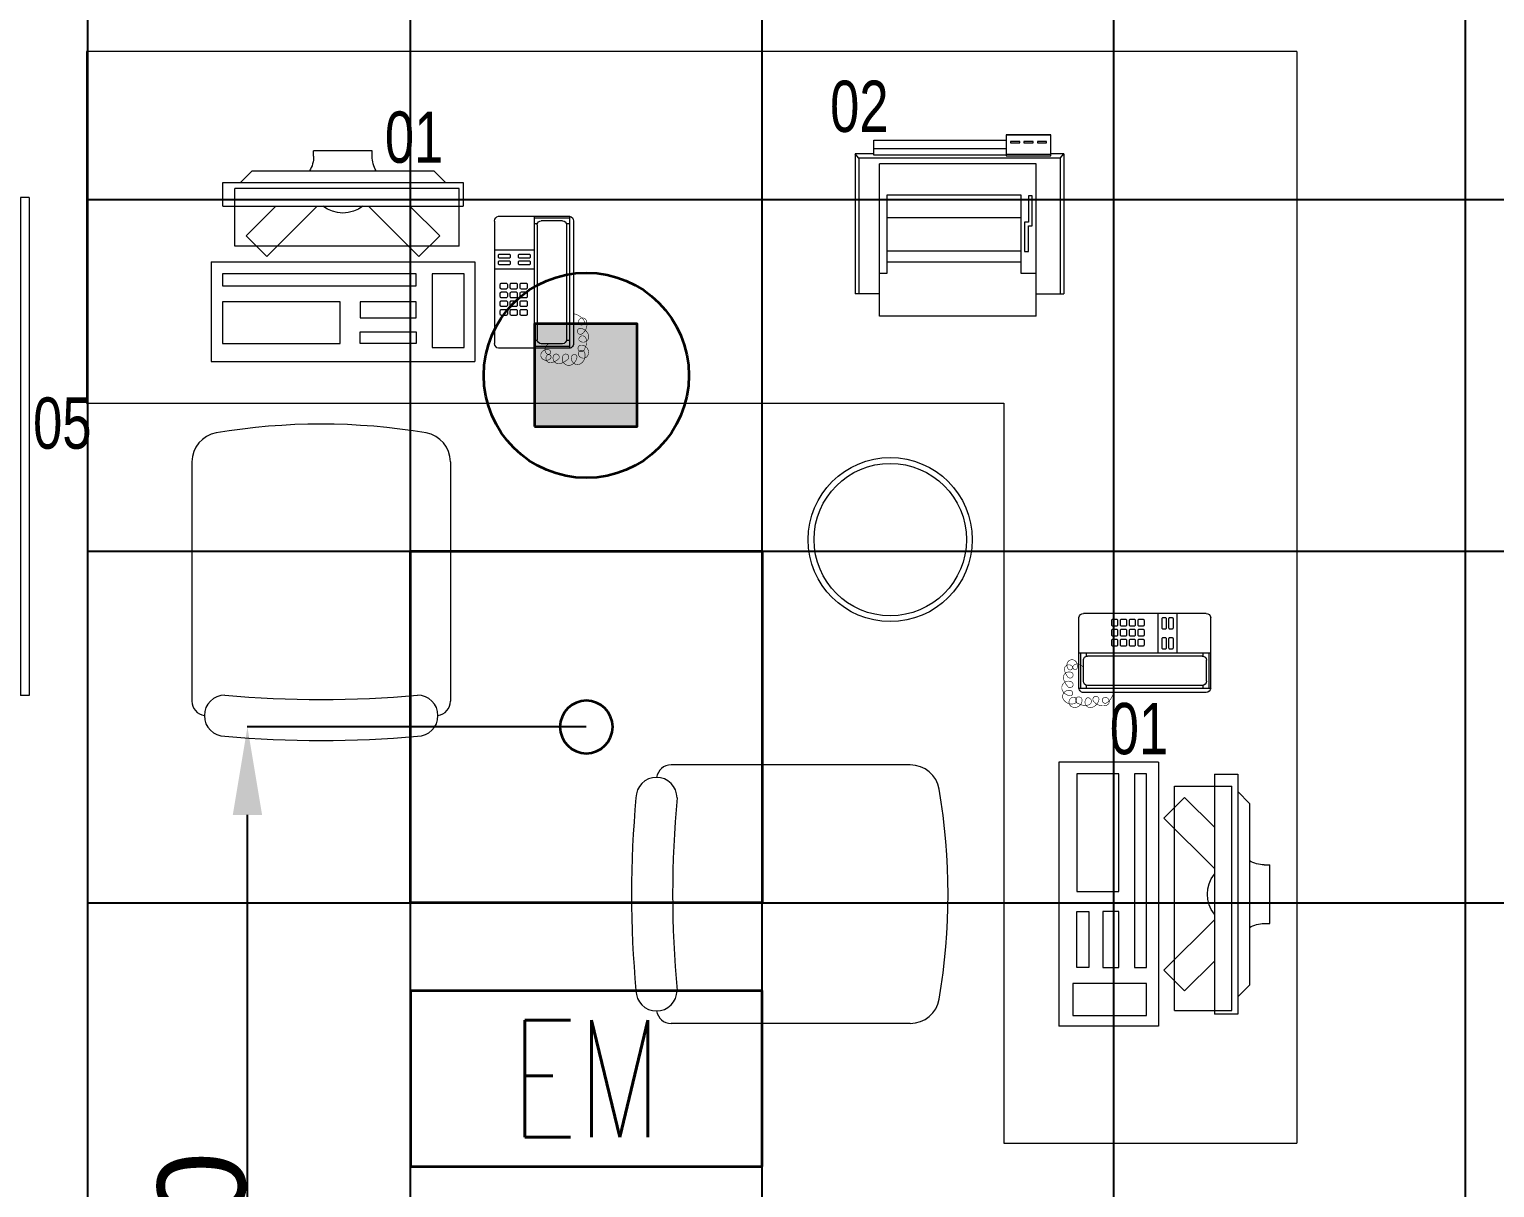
# Model space of a CAD drawing. Header units: inches. Extents: x -12418 to 57169, y -29325 to 19878.
# Drawn here: x 35950 to 38450, y -10686 to -8710 of the extents above; entities that cross this region are included whole.
import ezdxf
from ezdxf.enums import TextEntityAlignment as Align

# ---------------------------------------------------------------- set-up
doc = ezdxf.new("R2010")
doc.units = ezdxf.units.IN
doc.header["$LTSCALE"] = 25
doc.header["$MEASUREMENT"] = 0
doc.header["$PDMODE"] = 3
doc.layers.get('0').update_dxf_attribs({"color": 8})
doc.layers.get('Defpoints').update_dxf_attribs({"color": 8})
for name, color, linetype, lineweight in [('00-Ground Floor$0$72_EGR_EQP_TAG', 142, 'Continuous', 5), ('00-Ground Floor$0$LOADING', 253, 'Continuous', 5), ('00-Ground Floor$0$Walls', 251, 'Continuous', 5), ('E-DIM', 6, 'Continuous', 18), ('E-LITE-CIRC-NUMB', 6, 'Continuous', 25), ('E-LITE-CLNG', 150, 'Continuous', 35), ('E-LITE-CLNG @ 100', 150, 'Continuous', 35), ('E-LITE-CTRL', 6, 'Continuous', 25), ('T-INTC-CLNG @ 100', 33, 'Continuous', 35), ('T-INTC-DEVC-NUMB', 2, 'Continuous', 25)]:
    doc.layers.add(name, color=color, linetype=linetype, lineweight=lineweight)
doc.layers.add('00-Ground Floor$0$False Ceiling', color=251, linetype='Continuous')
doc.styles.add('00-Ground Floor$0$X3G_ENTITY_257CFD', font='swisscl.ttf', dxfattribs={"height": 200})
doc.styles.add('DC_Simplex', font='SIMPLEX.shx', dxfattribs={"width": 0.7})
doc.styles.get("Standard").update_dxf_attribs({"font": 'arial.ttf'})
doc.dimstyles.get("Standard").update_dxf_attribs({"dimtxt": 150, "dimasz": 150, "dimexe": 0.18, "dimexo": 0.0625, "dimgap": 1, "dimtad": 1, "dimdec": 0, "dimlfac": 0.1, "dimzin": 0, "dimdsep": 46, "dimtxsty": 'Standard', "dimcen": 0.09, "dimclrd": 256, "dimclrt": 7, "dimadec": 0, "dimazin": 0, "dimtfac": 1, "dimtdec": 0, "dimtofl": 0, "dimtmove": 0, "dimatfit": 3, "dimfxl": 1, "dimtolj": 1, "dimtzin": 0, "dimarcsym": 0})

# ---------------------------------------------------------------- blocks, each defined once
blk = doc.blocks.new('00-Ground Floor$0$GF21021-P')
for p, q in [((-0.2207, 0.4756), (-0.2207, 0.0675)), ((0.2205, 0.4756), (0.2205, 0.0675))]:
    blk.add_line(p, q)
for centre, radius, start, end in [((-0.0001, -0.5295), 1.0695, 80.3671, 99.6329), ((-0.1707, 0.4756), 0.05, 99.6329, 180), ((0.1705, 0.4756), 0.05, 0, 80.3671), ((-0.1643, 0.0425), 0.0351, 90, 270), ((0, 1.8467), 1.7767, 264.6946, 275.3053), ((0.1641, 0.0425), 0.0351, 270, 90), ((-0.1957, 0.0675), 0.025, 180, 261.4721), ((0.1955, 0.0675), 0.025, 278.5279, 0), ((0, 1.8314), 1.8314, 264.8532, 275.147)]:
    blk.add_arc(centre, radius, start, end)
blk = doc.blocks.new('00-Ground Floor$0$DM20079-P')
at = {"color": 0}
for p, q in [((-0.0686, 0.217), (-0.0686, 0.008)), ((-0.0616, 0.225), (0.0594, 0.225)), ((-0.0616, 0.225), (-0.0616, 0)), ((-0.0616, 0.222), (-0.0016, 0.222)), ((-0.0616, 0.212), (-0.0565, 0.212)), ((-0.0566, 0.2105), (-0.0566, 0.0145)), ((-0.0496, 0.2175), (-0.0136, 0.2175)), ((-0.0068, 0.212), (-0.0016, 0.212)), ((-0.0066, 0.2105), (-0.0066, 0.0145)), ((-0.0016, 0.225), (-0.0016, 0)), ((0.0664, 0.217), (0.0664, 0.008)), ((-0.0016, 0.1675), (0.0664, 0.1675)), ((-0.0016, 0.135), (0.0664, 0.135)), ((-0.0616, 0.013), (-0.0565, 0.013)), ((-0.0616, 0.003), (-0.0016, 0.003)), ((-0.0594, 0), (0.0594, 0)), ((-0.0496, 0.0075), (-0.0136, 0.0075)), ((-0.0068, 0.013), (-0.0016, 0.013))]:
    blk.add_line(p, q, dxfattribs=at)
for points in [[(0.0074, 0.1605, 0.414214), (0.0054, 0.1585), (0.0054, 0.1555, 0.414214), (0.0074, 0.1535), (0.0234, 0.1535, 0.414214), (0.0254, 0.1555), (0.0254, 0.1585, 0.414214), (0.0234, 0.1605)], [(0.0574, 0.1535, 0.414214), (0.0594, 0.1555), (0.0594, 0.1585, 0.414214), (0.0574, 0.1605), (0.0414, 0.1605, 0.414214), (0.0394, 0.1585), (0.0394, 0.1555, 0.414214), (0.0414, 0.1535)], [(0.0234, 0.142, 0.414214), (0.0254, 0.144), (0.0254, 0.147, 0.414214), (0.0234, 0.149), (0.0074, 0.149, 0.414214), (0.0054, 0.147), (0.0054, 0.144, 0.414214), (0.0074, 0.142)], [(0.0574, 0.142, 0.414214), (0.0594, 0.144), (0.0594, 0.147, 0.414214), (0.0574, 0.149), (0.0414, 0.149, 0.414214), (0.0394, 0.147), (0.0394, 0.144, 0.414214), (0.0414, 0.142)], [(0.0104, 0.103, 0.414214), (0.0124, 0.101), (0.0204, 0.101, 0.414214), (0.0224, 0.103), (0.0224, 0.109, 0.414214), (0.0204, 0.111), (0.0124, 0.111, 0.414214), (0.0104, 0.109)], [(0.0274, 0.103, 0.414214), (0.0294, 0.101), (0.0374, 0.101, 0.414214), (0.0394, 0.103), (0.0394, 0.109, 0.414214), (0.0374, 0.111), (0.0294, 0.111, 0.414214), (0.0274, 0.109)], [(0.0444, 0.103, 0.414214), (0.0464, 0.101), (0.0544, 0.101, 0.414214), (0.0564, 0.103), (0.0564, 0.109, 0.414214), (0.0544, 0.111), (0.0464, 0.111, 0.414214), (0.0444, 0.109)], [(0.0104, 0.088, 0.414214), (0.0124, 0.086), (0.0204, 0.086, 0.414214), (0.0224, 0.088), (0.0224, 0.094, 0.414214), (0.0204, 0.096), (0.0124, 0.096, 0.414214), (0.0104, 0.094)], [(0.0104, 0.073, 0.414214), (0.0124, 0.071), (0.0204, 0.071, 0.414214), (0.0224, 0.073), (0.0224, 0.079, 0.414214), (0.0204, 0.081), (0.0124, 0.081, 0.414214), (0.0104, 0.079)], [(0.0274, 0.088, 0.414214), (0.0294, 0.086), (0.0374, 0.086, 0.414214), (0.0394, 0.088), (0.0394, 0.094, 0.414214), (0.0374, 0.096), (0.0294, 0.096, 0.414214), (0.0274, 0.094)], [(0.0274, 0.073, 0.414214), (0.0294, 0.071), (0.0374, 0.071, 0.414214), (0.0394, 0.073), (0.0394, 0.079, 0.414214), (0.0374, 0.081), (0.0294, 0.081, 0.414214), (0.0274, 0.079)], [(0.0444, 0.088, 0.414214), (0.0464, 0.086), (0.0544, 0.086, 0.414214), (0.0564, 0.088), (0.0564, 0.094, 0.414214), (0.0544, 0.096), (0.0464, 0.096, 0.414214), (0.0444, 0.094)], [(0.0444, 0.073, 0.414214), (0.0464, 0.071), (0.0544, 0.071, 0.414214), (0.0564, 0.073), (0.0564, 0.079, 0.414214), (0.0544, 0.081), (0.0464, 0.081, 0.414214), (0.0444, 0.079)], [(0.0104, 0.058, 0.414214), (0.0124, 0.056), (0.0204, 0.056, 0.414214), (0.0224, 0.058), (0.0224, 0.064, 0.414214), (0.0204, 0.066), (0.0124, 0.066, 0.414214), (0.0104, 0.064)], [(0.0274, 0.058, 0.414214), (0.0294, 0.056), (0.0374, 0.056, 0.414214), (0.0394, 0.058), (0.0394, 0.064, 0.414214), (0.0374, 0.066), (0.0294, 0.066, 0.414214), (0.0274, 0.064)], [(0.0444, 0.058, 0.414214), (0.0464, 0.056), (0.0544, 0.056, 0.414214), (0.0564, 0.058), (0.0564, 0.064, 0.414214), (0.0544, 0.066), (0.0464, 0.066, 0.414214), (0.0444, 0.064)]]:
    blk.add_lwpolyline(points, format="xyb", close=True, dxfattribs=at)
at = {"color": 0, "const_width": 0.001}
blk.add_lwpolyline([(-0.0686, 0.059, 0.184574), (-0.0861, 0.0478, 1.44364), (-0.0769, 0.0452, 0.837915), (-0.0907, 0.0465, 0.30536), (-0.0835, 0.0248, 1.584726), (-0.0815, 0.034, 0.253153), (-0.094, 0.0228, 0.874198), (-0.0776, 0.0142, 0.915253), (-0.0897, 0.0168, 0.223821), (-0.0874, -0.0011, 1.703343), (-0.0796, 0.005, 0.588962), (-0.0934, -0.0114, 0.717795), (-0.0769, -0.0108, 0.983104), (-0.0875, -0.0075, 0.326362), (-0.0815, -0.0259, 0.758716), (-0.0657, -0.0134, 0.906186), (-0.0743, -0.016, 0.189488), (-0.067, -0.0272, 0.7948), (-0.0506, -0.0127, 1.223996), (-0.0585, -0.0193, 0.072149), (-0.0473, -0.0259, 0.645886), (-0.0341, -0.0134, 1.366917), (-0.042, -0.0193, 0.078415), (-0.0315, -0.0246, 0.723006), (-0.0229, -0.0127, 1.105484), (-0.0289, -0.018, 0.327892), (-0.017, -0.0193, 0.446638), (-0.0144, -0.0068, 0.327263), (-0.0269, -0.0029, 1.240441), (-0.0229, -0.0094, 0.611307), (-0.0278, 0.0075)], format="xyb", dxfattribs=at)
at = {"color": 0}
for centre, radius, start, end in [((-0.0605, 0.217), 0.00813, 97.9633, 179.6649), ((-0.0496, 0.2105), 0.007, 90, 180), ((-0.0136, 0.2105), 0.007, 0, 90), ((0.0582, 0.217), 0.00813, 0.3351, 82.0367), ((-0.0605, 0.008), 0.00813, 180.3351, 277.9633), ((-0.0496, 0.0145), 0.007, 180, 270), ((-0.0136, 0.0145), 0.007, 270, 0), ((0.0582, 0.008), 0.00813, 277.9633, 359.6649)]:
    blk.add_arc(centre, radius, start, end, dxfattribs=at)
blk = doc.blocks.new('00-Ground Floor$0$ITCWLS1-P')
at = {"layer": '00-Ground Floor$0$LOADING'}
for p, q in [((-0.2651, 0.43, 0), (-0.3051, 0.43, 0)), ((-0.3051, 0.43, 0), (-0.3051, 0.02, 0)), ((-0.2651, 0.43, 0), (-0.2651, 0.02, 0)), ((-0.17, 0.45), (-0.17, 0)), ((-0.17, 0.45), (0, 0.45)), ((-0.1496, 0.4305), (-0.1291, 0.4305)), ((-0.1291, 0.4305), (-0.1291, 0.4089)), ((0, 0.45), (0, 0)), ((-0.197, 0.4094), (-0.295, 0.4094)), ((-0.295, 0.0264), (-0.295, 0.4094)), ((-0.197, 0.0264), (-0.197, 0.4094)), ((-0.3251, 0.38, 0), (-0.3051, 0.4, 0)), ((-0.3251, 0.38, 0), (-0.3251, 0.07, 0)), ((-0.3503, 0.275), (-0.3596, 0.275)), ((-0.3596, 0.175), (-0.3596, 0.275)), ((-0.3503, 0.175), (-0.3596, 0.175)), ((-0.3251, 0.07, 0), (-0.3051, 0.05, 0)), ((-0.197, 0.0264), (-0.295, 0.0264)), ((-0.3051, 0.02, 0), (-0.2651, 0.02, 0)), ((-0.17, 0), (0, 0))]:
    blk.add_line(p, q, dxfattribs=at)
at = {"layer": '00-Ground Floor$0$LOADING', "extrusion": (2.48281e-10, 3.18408e-10, -1)}
for p, q in [((-0.2651, 0.3395), (-0.2144, 0.3902)), ((-0.1791, 0.3548), (-0.2144, 0.3902)), ((-0.2651, 0.2688), (-0.1791, 0.3548))]:
    blk.add_line(p, q, dxfattribs=at)
at = {"layer": '00-Ground Floor$0$LOADING', "extrusion": (2.48281e-10, -3.18408e-10, -1)}
for p, q in [((-0.2651, 0.1812), (-0.1791, 0.0952)), ((-0.2651, 0.1105), (-0.2144, 0.0598)), ((-0.1791, 0.0952), (-0.2144, 0.0598))]:
    blk.add_line(p, q, dxfattribs=at)
at = {"layer": '00-Ground Floor$0$LOADING'}
for points in [[(-0.1291, 0.4089), (-0.1291, 0.1), (-0.1496, 0.1), (-0.1496, 0.4305)], [(-0.1496, 0.1), (-0.1496, 0.1), (-0.1496, 0.1), (-0.1496, 0.1), (-0.1496, 0.1), (-0.1496, 0.1), (-0.1496, 0.1), (-0.1496, 0.1), (-0.1496, 0.1)], [(-0.1496, 0.1), (-0.1496, 0.1), (-0.1496, 0.1), (-0.1496, 0.1), (-0.1496, 0.1), (-0.1496, 0.1), (-0.1496, 0.1), (-0.1496, 0.1), (-0.1496, 0.1), (-0.1496, 0.1), (-0.1496, 0.1), (-0.1496, 0.1), (-0.1496, 0.1), (-0.1496, 0.1), (-0.1496, 0.1), (-0.1496, 0.1), (-0.1496, 0.1), (-0.1496, 0.1)], [(-0.1496, 0.1), (-0.1496, 0.1), (-0.1496, 0.1), (-0.1496, 0.1), (-0.1496, 0.1), (-0.1496, 0.1), (-0.1496, 0.1), (-0.1496, 0.1), (-0.1496, 0.1), (-0.1496, 0.1)], [(-0.1496, 0.1), (-0.1496, 0.1), (-0.1496, 0.1), (-0.1496, 0.1), (-0.1496, 0.1), (-0.1496, 0.1), (-0.1496, 0.1)], [(-0.1496, 0.1), (-0.1496, 0.1), (-0.1496, 0.1), (-0.1496, 0.1), (-0.1496, 0.1), (-0.1496, 0.1), (-0.1496, 0.1), (-0.1496, 0.1), (-0.1496, 0.1), (-0.1496, 0.1)], [(-0.1496, 0.1), (-0.1496, 0.1), (-0.1496, 0.1), (-0.1496, 0.1), (-0.1496, 0.1), (-0.1496, 0.1), (-0.1496, 0.1), (-0.1496, 0.1), (-0.1496, 0.1), (-0.1496, 0.1), (-0.1496, 0.1), (-0.1496, 0.1), (-0.1496, 0.1), (-0.1496, 0.1), (-0.1496, 0.1)], [(-0.1496, 0.1), (-0.1496, 0.1), (-0.1496, 0.1), (-0.1496, 0.1), (-0.1496, 0.1), (-0.1496, 0.1), (-0.1496, 0.1), (-0.1496, 0.1), (-0.1496, 0.1), (-0.1496, 0.1)], [(-0.1496, 0.1), (-0.1496, 0.1), (-0.1496, 0.1), (-0.1496, 0.1), (-0.1496, 0.1), (-0.1496, 0.1), (-0.1496, 0.1), (-0.1496, 0.1), (-0.1496, 0.1), (-0.1496, 0.1)], [(-0.1496, 0.1), (-0.1496, 0.1), (-0.1496, 0.1), (-0.1496, 0.1), (-0.1496, 0.1), (-0.1496, 0.1), (-0.1496, 0.1), (-0.1496, 0.1), (-0.1496, 0.1), (-0.1496, 0.1), (-0.1496, 0.1), (-0.1496, 0.1), (-0.1496, 0.1), (-0.1496, 0.1), (-0.1496, 0.1), (-0.1496, 0.1), (-0.1496, 0.1), (-0.1496, 0.1), (-0.1496, 0.1), (-0.1496, 0.1), (-0.1496, 0.1), (-0.1496, 0.1), (-0.1496, 0.1), (-0.1496, 0.1), (-0.1496, 0.1), (-0.1496, 0.1), (-0.1496, 0.1), (-0.1496, 0.1), (-0.1496, 0.1), (-0.1496, 0.1), (-0.1496, 0.1), (-0.1496, 0.1), (-0.1496, 0.1), (-0.1496, 0.1), (-0.1496, 0.1), (-0.1496, 0.1), (-0.1496, 0.1), (-0.1496, 0.1), (-0.1496, 0.1), (-0.1496, 0.1), (-0.1496, 0.1), (-0.1496, 0.1), (-0.1496, 0.1), (-0.1496, 0.1), (-0.1496, 0.1), (-0.1496, 0.1), (-0.1496, 0.1), (-0.1496, 0.1), (-0.1496, 0.1), (-0.1496, 0.1), (-0.1496, 0.1), (-0.1496, 0.1), (-0.1496, 0.1), (-0.1496, 0.1)], [(-0.1496, 0.1), (-0.1496, 0.1), (-0.1496, 0.1), (-0.1496, 0.1), (-0.1496, 0.1), (-0.1496, 0.1), (-0.1496, 0.1), (-0.1496, 0.1), (-0.1496, 0.1), (-0.1496, 0.1), (-0.1496, 0.1), (-0.1496, 0.1), (-0.1496, 0.1), (-0.1496, 0.1), (-0.1496, 0.1), (-0.1496, 0.1), (-0.1496, 0.1), (-0.1496, 0.1), (-0.1496, 0.1), (-0.1496, 0.1), (-0.1496, 0.1), (-0.1496, 0.1), (-0.1496, 0.1), (-0.1496, 0.1), (-0.1496, 0.1), (-0.1496, 0.1), (-0.1496, 0.1), (-0.1496, 0.1), (-0.1496, 0.1), (-0.1496, 0.1), (-0.1496, 0.1), (-0.1496, 0.1), (-0.1496, 0.1), (-0.1496, 0.1), (-0.1496, 0.1), (-0.1496, 0.1), (-0.1496, 0.1), (-0.1496, 0.1), (-0.1496, 0.1), (-0.1496, 0.1), (-0.1496, 0.1), (-0.1496, 0.1), (-0.1496, 0.1), (-0.1496, 0.1), (-0.1496, 0.1), (-0.1496, 0.1), (-0.1496, 0.1), (-0.1496, 0.1), (-0.1496, 0.1), (-0.1496, 0.1), (-0.1496, 0.1), (-0.1496, 0.1), (-0.1496, 0.1), (-0.1496, 0.1), (-0.1496, 0.1), (-0.1496, 0.1), (-0.1496, 0.1), (-0.1496, 0.1), (-0.1496, 0.1), (-0.1496, 0.1), (-0.1496, 0.1), (-0.1496, 0.1), (-0.1496, 0.1), (-0.1496, 0.1), (-0.1496, 0.1), (-0.1496, 0.1), (-0.1496, 0.1), (-0.1496, 0.1), (-0.1496, 0.1), (-0.1496, 0.1), (-0.1496, 0.1), (-0.1496, 0.1), (-0.1496, 0.1), (-0.1496, 0.1), (-0.1496, 0.1), (-0.1496, 0.1), (-0.1496, 0.1), (-0.1496, 0.1), (-0.1496, 0.1), (-0.1496, 0.1), (-0.1496, 0.1), (-0.1496, 0.1), (-0.1496, 0.1), (-0.1496, 0.1), (-0.1496, 0.1), (-0.1496, 0.1), (-0.1496, 0.1), (-0.1496, 0.1), (-0.1496, 0.1)], [(-0.1496, 0.1), (-0.1496, 0.1), (-0.1496, 0.1), (-0.1496, 0.1), (-0.1496, 0.1), (-0.1496, 0.1), (-0.1496, 0.1), (-0.1496, 0.1), (-0.1496, 0.1), (-0.1496, 0.1), (-0.1496, 0.1), (-0.1496, 0.1)], [(-0.1496, 0.1), (-0.1496, 0.1), (-0.1496, 0.1), (-0.1496, 0.1), (-0.1496, 0.1), (-0.1496, 0.1), (-0.1496, 0.1)], [(-0.1496, 0.1), (-0.1496, 0.1), (-0.1496, 0.1), (-0.1496, 0.1), (-0.1496, 0.1), (-0.1496, 0.1), (-0.1496, 0.1), (-0.1496, 0.1), (-0.1496, 0.1), (-0.1496, 0.1), (-0.1496, 0.1), (-0.1496, 0.1), (-0.1496, 0.1), (-0.1496, 0.1), (-0.1496, 0.1), (-0.1496, 0.1), (-0.1496, 0.1)], [(-0.1496, 0.1), (-0.1496, 0.1), (-0.1496, 0.1), (-0.1496, 0.1), (-0.1496, 0.1), (-0.1496, 0.1), (-0.1496, 0.1), (-0.1496, 0.1), (-0.1496, 0.1), (-0.1496, 0.1), (-0.1496, 0.1), (-0.1496, 0.1), (-0.1496, 0.1), (-0.1496, 0.1), (-0.1496, 0.1), (-0.1496, 0.1), (-0.1496, 0.1), (-0.1496, 0.1), (-0.1496, 0.1), (-0.1496, 0.1), (-0.1496, 0.1), (-0.1496, 0.1), (-0.1496, 0.1), (-0.1496, 0.1), (-0.1496, 0.1), (-0.1496, 0.1), (-0.1496, 0.1), (-0.1496, 0.1), (-0.1496, 0.1), (-0.1496, 0.1), (-0.1496, 0.1), (-0.1496, 0.1), (-0.1496, 0.1), (-0.1496, 0.1), (-0.1496, 0.1), (-0.1496, 0.1), (-0.1496, 0.1), (-0.1496, 0.1), (-0.1496, 0.1), (-0.1496, 0.1), (-0.1496, 0.1), (-0.1496, 0.1), (-0.1496, 0.1), (-0.1496, 0.1), (-0.1496, 0.1), (-0.1496, 0.1), (-0.1496, 0.1), (-0.1496, 0.1), (-0.1496, 0.1), (-0.1496, 0.1), (-0.1496, 0.1), (-0.1496, 0.1), (-0.1496, 0.1), (-0.1496, 0.1), (-0.1496, 0.1), (-0.1496, 0.1), (-0.1496, 0.1), (-0.1496, 0.1), (-0.1496, 0.1), (-0.1496, 0.1), (-0.1496, 0.1), (-0.1496, 0.1), (-0.1496, 0.1), (-0.1496, 0.1), (-0.1496, 0.1), (-0.1496, 0.1), (-0.1496, 0.1), (-0.1496, 0.1), (-0.1496, 0.1), (-0.1496, 0.1), (-0.1496, 0.1), (-0.1496, 0.1), (-0.1496, 0.1), (-0.1496, 0.1), (-0.1496, 0.1), (-0.1496, 0.1), (-0.1496, 0.1), (-0.1496, 0.1), (-0.1496, 0.1), (-0.1496, 0.1), (-0.1496, 0.1), (-0.1496, 0.1), (-0.1496, 0.1), (-0.1496, 0.1), (-0.1496, 0.1), (-0.1496, 0.1), (-0.1496, 0.1), (-0.1496, 0.1), (-0.1496, 0.1), (-0.1496, 0.1), (-0.1496, 0.1), (-0.1496, 0.1), (-0.1496, 0.1), (-0.1496, 0.1), (-0.1496, 0.1), (-0.1496, 0.1), (-0.1496, 0.1), (-0.1496, 0.1), (-0.1496, 0.1), (-0.1496, 0.1), (-0.1496, 0.1), (-0.1496, 0.1), (-0.1496, 0.1), (-0.1496, 0.1), (-0.1496, 0.1), (-0.1496, 0.1), (-0.1496, 0.1), (-0.1496, 0.1), (-0.1496, 0.1), (-0.1496, 0.1), (-0.1496, 0.1)], [(-0.1496, 0.1), (-0.1496, 0.1), (-0.1496, 0.1), (-0.1496, 0.1), (-0.1496, 0.1), (-0.1496, 0.1), (-0.1496, 0.1), (-0.1496, 0.1)]]:
    blk.add_lwpolyline(points, dxfattribs=at)
for points in [[(-0.1019, 0.4305), (-0.0304, 0.4305), (-0.0304, 0.2294), (-0.1019, 0.2294)], [(-0.1019, 0.1954), (-0.0747, 0.1954), (-0.0747, 0.1), (-0.1019, 0.1)], [(-0.0304, 0.1954), (-0.0508, 0.1954), (-0.0508, 0.1), (-0.0304, 0.1)], [(-0.1496, 0.1), (-0.1496, 0.1), (-0.1496, 0.1), (-0.1496, 0.1), (-0.1496, 0.1), (-0.1496, 0.1), (-0.1496, 0.1), (-0.1496, 0.1), (-0.1496, 0.1), (-0.1496, 0.1), (-0.1496, 0.1), (-0.1496, 0.1), (-0.1496, 0.1), (-0.1496, 0.1), (-0.1496, 0.1), (-0.1496, 0.1), (-0.1496, 0.1), (-0.1496, 0.1), (-0.1496, 0.1), (-0.1496, 0.1), (-0.1496, 0.1), (-0.1496, 0.1), (-0.1496, 0.1), (-0.1496, 0.1), (-0.1496, 0.1), (-0.1496, 0.1), (-0.1496, 0.1), (-0.1496, 0.1), (-0.1496, 0.1), (-0.1496, 0.1), (-0.1496, 0.1), (-0.1496, 0.1), (-0.1496, 0.1), (-0.1496, 0.1), (-0.1496, 0.1), (-0.1496, 0.1), (-0.1496, 0.1), (-0.1496, 0.1), (-0.1496, 0.1), (-0.1496, 0.1), (-0.1496, 0.1), (-0.1496, 0.1), (-0.1496, 0.1), (-0.1496, 0.1), (-0.1496, 0.1), (-0.1496, 0.1), (-0.1496, 0.1), (-0.1496, 0.1), (-0.1496, 0.1), (-0.1496, 0.1), (-0.1496, 0.1), (-0.1496, 0.1), (-0.1496, 0.1), (-0.1496, 0.1), (-0.1496, 0.1), (-0.1496, 0.1), (-0.1496, 0.1), (-0.1496, 0.1), (-0.1496, 0.1), (-0.1496, 0.1), (-0.1496, 0.1), (-0.1496, 0.1), (-0.1496, 0.1), (-0.1496, 0.1), (-0.1496, 0.1), (-0.1496, 0.1), (-0.1496, 0.1), (-0.1496, 0.1), (-0.1496, 0.1), (-0.1496, 0.1), (-0.1496, 0.1), (-0.1496, 0.1), (-0.1496, 0.1), (-0.1496, 0.1), (-0.1496, 0.1), (-0.1496, 0.1), (-0.1496, 0.1), (-0.1496, 0.1), (-0.1496, 0.1), (-0.1496, 0.1), (-0.1496, 0.1), (-0.1496, 0.1), (-0.1496, 0.1), (-0.1496, 0.1), (-0.1496, 0.1), (-0.1496, 0.1), (-0.1496, 0.1), (-0.1496, 0.1), (-0.1496, 0.1), (-0.1496, 0.1), (-0.1496, 0.1), (-0.1496, 0.1), (-0.1496, 0.1), (-0.1496, 0.1), (-0.1496, 0.1), (-0.1496, 0.1), (-0.1496, 0.1), (-0.1496, 0.1), (-0.1496, 0.1), (-0.1496, 0.1), (-0.1496, 0.1), (-0.1496, 0.1), (-0.1496, 0.1), (-0.1496, 0.1), (-0.1496, 0.1), (-0.1496, 0.1), (-0.1496, 0.1), (-0.1496, 0.1), (-0.1496, 0.1), (-0.1496, 0.1), (-0.1496, 0.1), (-0.1496, 0.1), (-0.1496, 0.1), (-0.1496, 0.1), (-0.1496, 0.1), (-0.1496, 0.1), (-0.1496, 0.1), (-0.1496, 0.1), (-0.1496, 0.1), (-0.1496, 0.1), (-0.1496, 0.1), (-0.1496, 0.1), (-0.1496, 0.1), (-0.1496, 0.1), (-0.1496, 0.1), (-0.1496, 0.1), (-0.1496, 0.1), (-0.1496, 0.1), (-0.1496, 0.1), (-0.1496, 0.1), (-0.1496, 0.1), (-0.1496, 0.1), (-0.1496, 0.1), (-0.1496, 0.1), (-0.1496, 0.1), (-0.1496, 0.1), (-0.1496, 0.1), (-0.1496, 0.1), (-0.1496, 0.1), (-0.1496, 0.1), (-0.1496, 0.1), (-0.1496, 0.1), (-0.1496, 0.1), (-0.1496, 0.1), (-0.1496, 0.1), (-0.1496, 0.1), (-0.1496, 0.1), (-0.1496, 0.1), (-0.1496, 0.1), (-0.1496, 0.1), (-0.1496, 0.1), (-0.1496, 0.1), (-0.1496, 0.1), (-0.1496, 0.1), (-0.1496, 0.1), (-0.1496, 0.1), (-0.1496, 0.1), (-0.1496, 0.1), (-0.1496, 0.1), (-0.1496, 0.1), (-0.1496, 0.1), (-0.1496, 0.1), (-0.1496, 0.1), (-0.1496, 0.1), (-0.1496, 0.1), (-0.1496, 0.1), (-0.1496, 0.1), (-0.1496, 0.1), (-0.1496, 0.1), (-0.1496, 0.1), (-0.1496, 0.1), (-0.1496, 0.1), (-0.1496, 0.1), (-0.1496, 0.1), (-0.1496, 0.1), (-0.1496, 0.1), (-0.1496, 0.1), (-0.1496, 0.1), (-0.1496, 0.1), (-0.1496, 0.1), (-0.1496, 0.1), (-0.1496, 0.1), (-0.1496, 0.1), (-0.1496, 0.1), (-0.1496, 0.1), (-0.1496, 0.1), (-0.1496, 0.1), (-0.1496, 0.1), (-0.1496, 0.1), (-0.1496, 0.1), (-0.1496, 0.1), (-0.1496, 0.1), (-0.1496, 0.1), (-0.1496, 0.1), (-0.1496, 0.1), (-0.1496, 0.1), (-0.1496, 0.1), (-0.1496, 0.1), (-0.1496, 0.1), (-0.1496, 0.1), (-0.1496, 0.1), (-0.1496, 0.1), (-0.1496, 0.1), (-0.1496, 0.1), (-0.1496, 0.1), (-0.1496, 0.1), (-0.1496, 0.1), (-0.1496, 0.1), (-0.1496, 0.1), (-0.1496, 0.1), (-0.1496, 0.1), (-0.1496, 0.1), (-0.1496, 0.1), (-0.1496, 0.1), (-0.1496, 0.1), (-0.1496, 0.1), (-0.1496, 0.1), (-0.1496, 0.1), (-0.1496, 0.1), (-0.1496, 0.1), (-0.1496, 0.1), (-0.1496, 0.1), (-0.1496, 0.1), (-0.1496, 0.1), (-0.1496, 0.1), (-0.1496, 0.1), (-0.1496, 0.1), (-0.1496, 0.1), (-0.1496, 0.1), (-0.1496, 0.1), (-0.1496, 0.1), (-0.1496, 0.1), (-0.1496, 0.1), (-0.1496, 0.1), (-0.1496, 0.1), (-0.1496, 0.1), (-0.1496, 0.1), (-0.1496, 0.1), (-0.1496, 0.1), (-0.1496, 0.1), (-0.1496, 0.1), (-0.1496, 0.1), (-0.1496, 0.1), (-0.1496, 0.1), (-0.1496, 0.1), (-0.1496, 0.1), (-0.1496, 0.1), (-0.1496, 0.1), (-0.1496, 0.1), (-0.1496, 0.1), (-0.1496, 0.1), (-0.1496, 0.1), (-0.1496, 0.1), (-0.1496, 0.1), (-0.1496, 0.1), (-0.1496, 0.1), (-0.1496, 0.1), (-0.1496, 0.1), (-0.1496, 0.1), (-0.1496, 0.1), (-0.1496, 0.1), (-0.1496, 0.1), (-0.1496, 0.1), (-0.1496, 0.1), (-0.1496, 0.1), (-0.1496, 0.1), (-0.1496, 0.1), (-0.1496, 0.1), (-0.1496, 0.1), (-0.1496, 0.1), (-0.1496, 0.1), (-0.1496, 0.1), (-0.1496, 0.1), (-0.1496, 0.1), (-0.1496, 0.1), (-0.1496, 0.1), (-0.1496, 0.1)], [(-0.1496, 0.1), (-0.1496, 0.1), (-0.1496, 0.1), (-0.1496, 0.1), (-0.1496, 0.1), (-0.1496, 0.1), (-0.1496, 0.1), (-0.1496, 0.1), (-0.1496, 0.1), (-0.1496, 0.1), (-0.1496, 0.1), (-0.1496, 0.1), (-0.1496, 0.1), (-0.1496, 0.1), (-0.1496, 0.1), (-0.1496, 0.1), (-0.1496, 0.1), (-0.1496, 0.1), (-0.1496, 0.1), (-0.1496, 0.1), (-0.1496, 0.1), (-0.1496, 0.1), (-0.1496, 0.1), (-0.1496, 0.1), (-0.1496, 0.1), (-0.1496, 0.1), (-0.1496, 0.1), (-0.1496, 0.1), (-0.1496, 0.1), (-0.1496, 0.1), (-0.1496, 0.1), (-0.1496, 0.1), (-0.1496, 0.1), (-0.1496, 0.1), (-0.1496, 0.1), (-0.1496, 0.1), (-0.1496, 0.1), (-0.1496, 0.1), (-0.1496, 0.1), (-0.1496, 0.1), (-0.1496, 0.1), (-0.1496, 0.1), (-0.1496, 0.1), (-0.1496, 0.1), (-0.1496, 0.1), (-0.1496, 0.1), (-0.1496, 0.1), (-0.1496, 0.1), (-0.1496, 0.1), (-0.1496, 0.1), (-0.1496, 0.1), (-0.1496, 0.1), (-0.1496, 0.1), (-0.1496, 0.1), (-0.1496, 0.1), (-0.1496, 0.1), (-0.1496, 0.1), (-0.1496, 0.1), (-0.1496, 0.1), (-0.1496, 0.1), (-0.1496, 0.1), (-0.1496, 0.1), (-0.1496, 0.1), (-0.1496, 0.1), (-0.1496, 0.1), (-0.1496, 0.1), (-0.1496, 0.1), (-0.1496, 0.1), (-0.1496, 0.1), (-0.1496, 0.1), (-0.1496, 0.1), (-0.1496, 0.1), (-0.1496, 0.1), (-0.1496, 0.1), (-0.1496, 0.1), (-0.1496, 0.1), (-0.1496, 0.1), (-0.1496, 0.1), (-0.1496, 0.1), (-0.1496, 0.1), (-0.1496, 0.1), (-0.1496, 0.1), (-0.1496, 0.1), (-0.1496, 0.1), (-0.1496, 0.1), (-0.1496, 0.1), (-0.1496, 0.1), (-0.1496, 0.1), (-0.1496, 0.1), (-0.1496, 0.1), (-0.1496, 0.1), (-0.1496, 0.1), (-0.1496, 0.1), (-0.1496, 0.1), (-0.1496, 0.1), (-0.1496, 0.1), (-0.1496, 0.1), (-0.1496, 0.1), (-0.1496, 0.1), (-0.1496, 0.1), (-0.1496, 0.1), (-0.1496, 0.1), (-0.1496, 0.1), (-0.1496, 0.1), (-0.1496, 0.1), (-0.1496, 0.1), (-0.1496, 0.1), (-0.1496, 0.1), (-0.1496, 0.1), (-0.1496, 0.1), (-0.1496, 0.1), (-0.1496, 0.1), (-0.1496, 0.1), (-0.1496, 0.1), (-0.1496, 0.1), (-0.1496, 0.1), (-0.1496, 0.1), (-0.1496, 0.1), (-0.1496, 0.1), (-0.1496, 0.1), (-0.1496, 0.1), (-0.1496, 0.1), (-0.1496, 0.1), (-0.1496, 0.1), (-0.1496, 0.1), (-0.1496, 0.1), (-0.1496, 0.1), (-0.1496, 0.1), (-0.1496, 0.1), (-0.1496, 0.1), (-0.1496, 0.1), (-0.1496, 0.1), (-0.1496, 0.1), (-0.1496, 0.1), (-0.1496, 0.1), (-0.1496, 0.1), (-0.1496, 0.1), (-0.1496, 0.1), (-0.1496, 0.1), (-0.1496, 0.1), (-0.1496, 0.1), (-0.1496, 0.1), (-0.1496, 0.1), (-0.1496, 0.1), (-0.1496, 0.1), (-0.1496, 0.1), (-0.1496, 0.1), (-0.1496, 0.1), (-0.1496, 0.1), (-0.1496, 0.1), (-0.1496, 0.1), (-0.1496, 0.1), (-0.1496, 0.1), (-0.1496, 0.1), (-0.1496, 0.1), (-0.1496, 0.1), (-0.1496, 0.1), (-0.1496, 0.1), (-0.1496, 0.1), (-0.1496, 0.1), (-0.1496, 0.1), (-0.1496, 0.1), (-0.1496, 0.1), (-0.1496, 0.1), (-0.1496, 0.1), (-0.1496, 0.1), (-0.1496, 0.1), (-0.1496, 0.1), (-0.1496, 0.1), (-0.1496, 0.1), (-0.1496, 0.1), (-0.1496, 0.1), (-0.1496, 0.1), (-0.1496, 0.1), (-0.1496, 0.1), (-0.1496, 0.1), (-0.1496, 0.1), (-0.1496, 0.1), (-0.1496, 0.1), (-0.1496, 0.1), (-0.1496, 0.1), (-0.1496, 0.1), (-0.1496, 0.1), (-0.1496, 0.1), (-0.1496, 0.1), (-0.1496, 0.1), (-0.1496, 0.1), (-0.1496, 0.1), (-0.1496, 0.1), (-0.1496, 0.1), (-0.1496, 0.1), (-0.1496, 0.1), (-0.1496, 0.1), (-0.1496, 0.1), (-0.1496, 0.1), (-0.1496, 0.1), (-0.1496, 0.1), (-0.1496, 0.1), (-0.1496, 0.1), (-0.1496, 0.1), (-0.1496, 0.1), (-0.1496, 0.1), (-0.1496, 0.1), (-0.1496, 0.1), (-0.1496, 0.1), (-0.1496, 0.1), (-0.1496, 0.1), (-0.1496, 0.1), (-0.1496, 0.1), (-0.1496, 0.1), (-0.1496, 0.1), (-0.1496, 0.1), (-0.1496, 0.1), (-0.1496, 0.1)], [(-0.1496, 0.1), (-0.1496, 0.1), (-0.1496, 0.1), (-0.1496, 0.1), (-0.1496, 0.1), (-0.1496, 0.1), (-0.1496, 0.1), (-0.1496, 0.1), (-0.1496, 0.1), (-0.1496, 0.1), (-0.1496, 0.1), (-0.1496, 0.1), (-0.1496, 0.1), (-0.1496, 0.1), (-0.1496, 0.1), (-0.1496, 0.1), (-0.1496, 0.1), (-0.1496, 0.1), (-0.1496, 0.1), (-0.1496, 0.1), (-0.1496, 0.1), (-0.1496, 0.1), (-0.1496, 0.1), (-0.1496, 0.1), (-0.1496, 0.1), (-0.1496, 0.1), (-0.1496, 0.1), (-0.1496, 0.1), (-0.1496, 0.1), (-0.1496, 0.1), (-0.1496, 0.1), (-0.1496, 0.1), (-0.1496, 0.1), (-0.1496, 0.1), (-0.1496, 0.1), (-0.1496, 0.1), (-0.1496, 0.1), (-0.1496, 0.1), (-0.1496, 0.1), (-0.1496, 0.1), (-0.1496, 0.1), (-0.1496, 0.1), (-0.1496, 0.1), (-0.1496, 0.1), (-0.1496, 0.1), (-0.1496, 0.1), (-0.1496, 0.1), (-0.1496, 0.1), (-0.1496, 0.1), (-0.1496, 0.1), (-0.1496, 0.1), (-0.1496, 0.1), (-0.1496, 0.1), (-0.1496, 0.1), (-0.1496, 0.1), (-0.1496, 0.1), (-0.1496, 0.1), (-0.1496, 0.1), (-0.1496, 0.1), (-0.1496, 0.1), (-0.1496, 0.1), (-0.1496, 0.1), (-0.1496, 0.1), (-0.1496, 0.1), (-0.1496, 0.1), (-0.1496, 0.1), (-0.1496, 0.1), (-0.1496, 0.1), (-0.1496, 0.1), (-0.1496, 0.1), (-0.1496, 0.1), (-0.1496, 0.1), (-0.1496, 0.1), (-0.1496, 0.1), (-0.1496, 0.1), (-0.1496, 0.1), (-0.1496, 0.1), (-0.1496, 0.1), (-0.1496, 0.1), (-0.1496, 0.1), (-0.1496, 0.1), (-0.1496, 0.1), (-0.1496, 0.1), (-0.1496, 0.1), (-0.1496, 0.1), (-0.1496, 0.1), (-0.1496, 0.1), (-0.1496, 0.1), (-0.1496, 0.1), (-0.1496, 0.1), (-0.1496, 0.1), (-0.1496, 0.1), (-0.1496, 0.1), (-0.1496, 0.1), (-0.1496, 0.1), (-0.1496, 0.1), (-0.1496, 0.1), (-0.1496, 0.1), (-0.1496, 0.1), (-0.1496, 0.1), (-0.1496, 0.1), (-0.1496, 0.1), (-0.1496, 0.1), (-0.1496, 0.1), (-0.1496, 0.1), (-0.1496, 0.1), (-0.1496, 0.1), (-0.1496, 0.1), (-0.1496, 0.1), (-0.1496, 0.1), (-0.1496, 0.1), (-0.1496, 0.1), (-0.1496, 0.1), (-0.1496, 0.1), (-0.1496, 0.1), (-0.1496, 0.1), (-0.1496, 0.1), (-0.1496, 0.1), (-0.1496, 0.1), (-0.1496, 0.1), (-0.1496, 0.1), (-0.1496, 0.1), (-0.1496, 0.1), (-0.1496, 0.1), (-0.1496, 0.1), (-0.1496, 0.1), (-0.1496, 0.1), (-0.1496, 0.1), (-0.1496, 0.1), (-0.1496, 0.1), (-0.1496, 0.1), (-0.1496, 0.1), (-0.1496, 0.1), (-0.1496, 0.1), (-0.1496, 0.1), (-0.1496, 0.1), (-0.1496, 0.1), (-0.1496, 0.1), (-0.1496, 0.1), (-0.1496, 0.1), (-0.1496, 0.1), (-0.1496, 0.1), (-0.1496, 0.1), (-0.1496, 0.1), (-0.1496, 0.1), (-0.1496, 0.1), (-0.1496, 0.1), (-0.1496, 0.1), (-0.1496, 0.1), (-0.1496, 0.1), (-0.1496, 0.1), (-0.1496, 0.1), (-0.1496, 0.1), (-0.1496, 0.1), (-0.1496, 0.1), (-0.1496, 0.1), (-0.1496, 0.1), (-0.1496, 0.1), (-0.1496, 0.1), (-0.1496, 0.1), (-0.1496, 0.1), (-0.1496, 0.1), (-0.1496, 0.1), (-0.1496, 0.1), (-0.1496, 0.1), (-0.1496, 0.1), (-0.1496, 0.1), (-0.1496, 0.1), (-0.1496, 0.1), (-0.1496, 0.1), (-0.1496, 0.1), (-0.1496, 0.1), (-0.1496, 0.1), (-0.1496, 0.1), (-0.1496, 0.1), (-0.1496, 0.1), (-0.1496, 0.1), (-0.1496, 0.1), (-0.1496, 0.1), (-0.1496, 0.1), (-0.1496, 0.1), (-0.1496, 0.1), (-0.1496, 0.1), (-0.1496, 0.1), (-0.1496, 0.1), (-0.1496, 0.1), (-0.1496, 0.1), (-0.1496, 0.1), (-0.1496, 0.1), (-0.1496, 0.1), (-0.1496, 0.1), (-0.1496, 0.1), (-0.1496, 0.1), (-0.1496, 0.1), (-0.1496, 0.1), (-0.1496, 0.1), (-0.1496, 0.1), (-0.1496, 0.1), (-0.1496, 0.1), (-0.1496, 0.1), (-0.1496, 0.1), (-0.1496, 0.1), (-0.1496, 0.1), (-0.1496, 0.1), (-0.1496, 0.1), (-0.1496, 0.1), (-0.1496, 0.1), (-0.1496, 0.1), (-0.1496, 0.1), (-0.1496, 0.1), (-0.1496, 0.1), (-0.1496, 0.1), (-0.1496, 0.1), (-0.1496, 0.1), (-0.1496, 0.1), (-0.1496, 0.1), (-0.1496, 0.1), (-0.1496, 0.1), (-0.1496, 0.1)], [(-0.1496, 0.0727), (-0.0236, 0.0727), (-0.0236, 0.0182), (-0.1496, 0.0182)]]:
    blk.add_lwpolyline(points, close=True, dxfattribs=at)
for centre, radius, start, end in [((-0.3503, 0.325), 0.05, 270, 300.3093), ((-0.3089, 0.225), 0.0556, 321.9431, 38.0569), ((-0.3503, 0.125), 0.05, 59.6907, 90)]:
    blk.add_arc(centre, radius, start, end, dxfattribs=at)
blk = doc.blocks.new('00-Ground Floor$0$ITPPLT2C-P')
at = {"color": 0}
for p, q in [((0.0229, 0.0318), (0.2618, 0.0318)), ((0.0304, 0.0256), (0.0229, 0.0318)), ((0.0229, 0), (0.0229, 0.0318)), ((0.0304, -0.3182), (0.0304, 0.0256)), ((0.0304, 0.0256), (0.2618, 0.0256)), ((0.2618, -0.0096), (0.2618, 0.0318)), ((0, 0), (0, -0.2262)), ((0.0252, 0), (0, 0)), ((0.0139, 0), (0.0139, -0.2262)), ((0.0252, 0), (0.0139, 0)), ((0.0252, -0.2262), (0.0252, 0)), ((0.0401, -0.2769), (0.0401, -0.0096)), ((0.3, -0.0096), (0.0401, -0.0096)), ((0.0939, -0.2515), (0.0939, -0.0222)), ((0.0939, -0.0222), (0.2274, -0.0222)), ((0.1321, -0.2515), (0.1321, -0.0222)), ((0.1894, -0.2515), (0.1894, -0.0222)), ((0.2082, -0.2515), (0.2082, -0.0222)), ((0.2274, -0.0222), (0.2274, -0.0096)), ((0.3, -0.2769), (0.3, -0.0096)), ((-0.0091, -0.2262), (0.0267, -0.2262)), ((-0.0091, -0.3023), (-0.0091, -0.2262)), ((-0.0087, -0.2262), (0.0236, -0.2262)), ((-0.0087, -0.3023), (-0.0087, -0.2262)), ((0, -0.2262), (0.0252, -0.2262)), ((0.0023, -0.2495), (0.0023, -0.2334)), ((0.0023, -0.2334), (0.0045, -0.2334)), ((0.0045, -0.2495), (0.0023, -0.2495)), ((0.0045, -0.2334), (0.0045, -0.2495)), ((0.0139, -0.2262), (0.0252, -0.2262)), ((0.0236, -0.2262), (0.0236, -0.3023)), ((0.0267, -0.2262), (0.0267, -0.3023)), ((0.0023, -0.2721), (0.0023, -0.2562)), ((0.0023, -0.2562), (0.0045, -0.2562)), ((0.0045, -0.2721), (0.0023, -0.2721)), ((0.0045, -0.2562), (0.0045, -0.2721)), ((0.2274, -0.2515), (0.0939, -0.2515)), ((0.0947, -0.2701), (0.0947, -0.2641)), ((0.0947, -0.2641), (0.1395, -0.2641)), ((0.1457, -0.2701), (0.0947, -0.2701)), ((0.1395, -0.2575), (0.19, -0.2575)), ((0.1395, -0.2641), (0.1395, -0.2575)), ((0.19, -0.2641), (0.1457, -0.2641)), ((0.1457, -0.2641), (0.1457, -0.2701)), ((0.19, -0.2575), (0.19, -0.2641)), ((0.2274, -0.2769), (0.2274, -0.2515)), ((0.0023, -0.295), (0.0023, -0.2793)), ((0.0023, -0.2793), (0.0045, -0.2793)), ((0.0045, -0.295), (0.0023, -0.295)), ((0.0045, -0.2793), (0.0045, -0.295)), ((0.3, -0.2769), (0.0401, -0.2769)), ((0.2618, -0.2769), (0.2618, -0.3246)), ((0.0267, -0.3023), (-0.0091, -0.3023)), ((0.0236, -0.3023), (-0.0087, -0.3023)), ((0.0229, -0.3246), (0.0229, -0.3023)), ((0.0304, -0.3182), (0.0229, -0.3246)), ((0.0229, -0.3246), (0.2618, -0.3246)), ((0.0304, -0.3182), (0.2618, -0.3182))]:
    blk.add_line(p, q, dxfattribs=at)
blk = doc.blocks.new('00-Ground Floor$0$WM00001-P')
at = {"layer": '00-Ground Floor$0$LOADING'}
for radius in [0.14, 0.13]:
    blk.add_circle((0, 0), radius, dxfattribs=at)
blk = doc.blocks.new('00-Ground Floor$0$ME19011A-P')
for p, q in [((-0.425, 0), (0.425, 0)), ((-0.425, 0), (-0.425, -0.015)), ((0.425, 0), (0.425, -0.015)), ((-0.425, -0.015), (0.425, -0.015)), ((-0.3675, -0.0198), (-0.2325, -0.0198)), ((-0.3675, -0.0198), (-0.3675, -0.0399)), ((-0.36, -0.015), (-0.36, -0.0198)), ((-0.24, -0.015), (-0.24, -0.0198)), ((-0.2325, -0.0198), (-0.2325, -0.0399)), ((-0.15, -0.015), (-0.15, -0.04)), ((-0.15, -0.025), (0, -0.025)), ((0, -0.015), (0, -0.04)), ((0.1, -0.015), (0.1, -0.045)), ((0.2, -0.045), (0.2, -0.015)), ((0.2818, -0.015), (0.2484, -0.015)), ((0.2484, -0.0243), (0.2484, -0.015)), ((0.2818, -0.0243), (0.2484, -0.0243)), ((0.2818, -0.0243), (0.2818, -0.015)), ((0.3211, -0.015), (0.2877, -0.015)), ((0.2877, -0.015), (0.2877, -0.0531)), ((0.3211, -0.0243), (0.2877, -0.0243)), ((0.3211, -0.0531), (0.3211, -0.015)), ((0.3623, -0.015), (0.3289, -0.015)), ((0.3289, -0.015), (0.3289, -0.0531)), ((0.3623, -0.0243), (0.3289, -0.0243)), ((0.3623, -0.0531), (0.3623, -0.015)), ((0.3682, -0.0243), (0.3682, -0.015)), ((0.3682, -0.015), (0.4016, -0.015)), ((0.3682, -0.0243), (0.4016, -0.0243)), ((0.4016, -0.0243), (0.4016, -0.015)), ((-0.3675, -0.0399), (-0.2325, -0.0399)), ((-0.15, -0.04), (-0.1187, -0.04)), ((-0.0887, -0.04), (-0.0637, -0.04)), ((-0.0606, -0.0371), (-0.0787, -0.0432)), ((-0.0787, -0.0432), (-0.077, -0.0497)), ((-0.0582, -0.046), (-0.077, -0.0497)), ((-0.0402, -0.0312), (-0.0496, -0.0337)), ((-0.047, -0.0434), (-0.0376, -0.0409)), ((-0.0376, -0.0409), (-0.0402, -0.0312)), ((-0.0379, -0.04), (0, -0.04)), ((0.1, -0.035), (0.2, -0.035)), ((0.1, -0.045), (0.2, -0.045)), ((0.2877, -0.0531), (0.3211, -0.0531)), ((0.3289, -0.0531), (0.3623, -0.0531))]:
    blk.add_line(p, q)
at = {"color": 8, "const_width": 0.000601}
for points in [[(0.3044, -0.0531, -0.184574), (0.2977, -0.0636, -1.44364), (0.2961, -0.0581, -0.837915), (0.2969, -0.0664, -0.30536), (0.2839, -0.062, -1.584726), (0.2894, -0.0609, -0.253153), (0.2827, -0.0684, -0.874198), (0.2775, -0.0585, -0.915253), (0.2791, -0.0658, -0.223821), (0.2683, -0.0644, -1.703343), (0.272, -0.0597, -0.588962), (0.2621, -0.068, -0.717795), (0.2625, -0.0581, -0.983104), (0.2645, -0.0644, -0.326362), (0.2534, -0.0609, -0.758716), (0.2609, -0.0514, -0.906186), (0.2593, -0.0565, -0.189488), (0.2526, -0.0522, -0.7948), (0.2613, -0.0423, -1.223996), (0.2574, -0.047, -0.072149), (0.2534, -0.0403, -0.645886), (0.2609, -0.0324, -1.366917), (0.2574, -0.0371, -0.078415), (0.2542, -0.0308, -0.723006), (0.2613, -0.0256, -1.105484), (0.2582, -0.0292, -0.221197), (0.2566, -0.0243, -0.221197)], [(0.3456, -0.0531, 0.184574), (0.3523, -0.0636, 1.44364), (0.3539, -0.0581, 0.837915), (0.3531, -0.0664, 0.30536), (0.3661, -0.062, 1.584726), (0.3606, -0.0609, 0.253153), (0.3673, -0.0684, 0.874198), (0.3725, -0.0585, 0.915253), (0.3709, -0.0658, 0.223821), (0.3817, -0.0644, 1.703343), (0.378, -0.0597, 0.588962), (0.3879, -0.068, 0.717795), (0.3875, -0.0581, 0.983104), (0.3855, -0.0644, 0.326362), (0.3966, -0.0609, 0.758716), (0.3891, -0.0514, 0.906186), (0.3907, -0.0565, 0.189488), (0.3974, -0.0522, 0.7948), (0.3887, -0.0423, 1.223996), (0.3926, -0.047, 0.072149), (0.3966, -0.0403, 0.645886), (0.3891, -0.0324, 1.366917), (0.3926, -0.0371, 0.078415), (0.3958, -0.0308, 0.723006), (0.3887, -0.0256, 1.105484), (0.3918, -0.0292, 0.221197), (0.3934, -0.0243, 0.221197)]]:
    blk.add_lwpolyline(points, format="xyb", dxfattribs=at)
blk.add_lwpolyline([(-0.1187, -0.0482), (-0.0887, -0.0482), (-0.0887, -0.0382), (-0.1187, -0.0382)], close=True)
blk.add_circle((-0.0537, -0.04), 0.0075)
for centre, radius, start, end in [((-0.1037, -0.04), 0.01, 10.4593, 169.5407), ((-0.1037, -0.04), 0.0075, 14.0075, 165.9925), ((-0.0537, -0.04), 0.01, 45, 180)]:
    blk.add_arc(centre, radius, start, end)
blk = doc.blocks.new('00-Ground Floor$0$M.44.57.64')
at = {"layer": '00-Ground Floor$0$LOADING', "xscale": 1000.000000000002, "yscale": 1000.000000000002, "zscale": 1000.000000000002, "rotation": 225.9999036123427}
blk.add_blockref('00-Ground Floor$0$ME19011A-P', (-80806.9, 16720.7), dxfattribs=at)
blk = doc.blocks.new('00-Ground Floor$0$A$Ce9e1c4c3')
at = {"layer": '00-Ground Floor$0$False Ceiling', "color": 254}
blk.add_line((-63950.5, -12867.4, 0), (-63950.5, -2747.4, 0), dxfattribs=at)
at = {"layer": '00-Ground Floor$0$False Ceiling', "color": 254, "linetype": 'Continuous'}
for p, q in [((-63400, -12867.4), (-63400, -2747.4)), ((-62800, -12867.4), (-62800, -2747.4)), ((-62200, -12867.4), (-62200, -2747.4)), ((-61600, -12867.4), (-61600, -6947.4)), ((-63950.5, -9000), (-59102.9, -9000)), ((-63950.5, -9600), (-59102.9, -9600)), ((-63950.5, -10200), (-59102.9, -10200))]:
    blk.add_line(p, q, dxfattribs=at)
blk = doc.blocks.new('00-Ground Floor')
at = {"layer": '00-Ground Floor$0$LOADING'}
for p, q in [((38112.6, -8747.4, 0), (36047.1, -8747.4, 0)), ((36047.1, -8747.4, 0), (36047.1, -9347.4, 0)), ((38112.6, -8747.4, 0), (38112.6, -10610.4, 0)), ((36047.1, -9347.4, 0), (37612.6, -9347.4, 0)), ((37612.6, -9347.4, 0), (37612.6, -10610.4, 0)), ((37612.6, -10610.4, 0), (38112.6, -10610.4, 0))]:
    blk.add_line(p, q, dxfattribs=at)
at = {"layer": '00-Ground Floor$0$Walls'}
blk.add_line((36049.5, -2747.4, 0), (36049.5, -12867.4, 0), dxfattribs=at)
at = {"layer": '00-Ground Floor$0$False Ceiling', "color": 254}
blk.add_blockref('00-Ground Floor$0$A$Ce9e1c4c3', (100000, 0), dxfattribs=at)
at = {"layer": '00-Ground Floor$0$LOADING', "extrusion": (-2.5538e-17, 7.77425e-06, -1), "xscale": 1000, "yscale": 1000, "zscale": 1000, "rotation": 269.9999999998165}
blk.add_blockref('00-Ground Floor$0$ITPPLT2C-P', (-37390.4, -8898.9, -0.1), dxfattribs=at)
at = {"layer": '00-Ground Floor$0$LOADING', "yscale": 1000, "zscale": 1000}
for name, p, xscale, rotation in [('00-Ground Floor$0$ITCWLS1-P', (36709.6, -9276.3, 0), -1000, 89.9999999924613), ('00-Ground Floor$0$DM20079-P', (36809.6, -9253.7, 0), -1000, 359.9999934716077), ('00-Ground Floor$0$WM00001-P', (37418.6, -9580.3, 0), 1000, 191.9999999999855), ('00-Ground Floor$0$DM20079-P', (37740.6, -9772.5, 0), -1000, 269.9999934716077), ('00-Ground Floor$0$GF21021-P', (36977.2, -10185.4, 0), 1000, 270), ('00-Ground Floor$0$ITCWLS1-P', (37706.5, -10410.3, 0), -1000, 359.9999999924613)]:
    blk.add_blockref(name, p, dxfattribs=dict(at, xscale=xscale, rotation=rotation))
at = {"layer": '00-Ground Floor$0$LOADING', "rotation": 44.00009638765732}
blk.add_blockref('00-Ground Floor$0$M.44.57.64', (105692.2, 34684, 0), dxfattribs=at)
at = {"layer": '00-Ground Floor$0$LOADING', "xscale": 1000, "yscale": 1000, "zscale": 1000}
blk.add_blockref('00-Ground Floor$0$GF21021-P', (36447.6, -9923.2, 0), dxfattribs=at)
at = {"layer": '00-Ground Floor$0$72_EGR_EQP_TAG', "char_height": 87.47, "attachment_point": 2, "style": '00-Ground Floor$0$X3G_ENTITY_257CFD'}
for s, insert in [('02', (37365.8, -8797.2, 0)), ('01', (36606.1, -8849.8, 0)), ('05', (36005.8, -9337.7, 0)), ('01', (37843, -9859, 0))]:
    blk.add_mtext(s, dxfattribs=dict(at, insert=insert))
blk = doc.blocks.new('*U13')
blk.add_lwpolyline([(-300, 300), (-300, -300), (300, -300), (300, 300)], close=True)
blk.add_circle((0, 0), 45)
at = {"layer": 'E-LITE-CIRC-NUMB', "style": 'DC_Simplex', "width": 0.7, "flags": 8}
blk.add_attdef('CIRCUIT', text='', height=200, rotation=0, dxfattribs=at).set_placement((-473.9, 300), align=Align.RIGHT)
at = {"layer": 'E-LITE-CTRL', "style": 'DC_Simplex', "width": 0.7, "flags": 8}
blk.add_attdef('CONTROL', (1118.9, -935), '', height=200, rotation=360, dxfattribs=at)
blk = doc.blocks.new('DC_LT-CL-Emergency')
blk.add_lwpolyline([(3, -1.5), (3, 1.5), (-3, 1.5), (-3, -1.5)], close=True)
at = {"style": 'DC_Simplex', "width": 0.7}
blk.add_text('EM', height=2, rotation=360, dxfattribs=at).set_placement((0, 0), align=Align.MIDDLE_CENTER)
at = {"layer": 'E-LITE-CTRL', "style": 'DC_Simplex', "width": 0.7, "flags": 8}
blk.add_attdef('CONTROL', (4.739, -1.5), '', height=2, rotation=360, dxfattribs=at)
blk = doc.blocks.new('DC_PA-CL-Speaker')
blk.add_hatch(color=256).paths.add_polyline_path([(-0.883, -0.87), (0.865, -0.87), (0.865, 0.878), (-0.883, 0.878)])
blk.add_lwpolyline([(-0.883, -0.87), (0.865, -0.87), (0.865, 0.878), (-0.883, 0.878)], close=True)
blk.add_circle((0, 0), 1.75)
at = {"layer": 'T-INTC-DEVC-NUMB', "style": 'DC_Simplex', "width": 0.7}
blk.add_attdef('DC_CONTROL', (3.364, 2.471), '', height=2, rotation=360, dxfattribs=at)
blk = doc.blocks.new('*D346')
at = {"layer": 'Defpoints', "color": 0, "transparency": 16777216}
for p in [(36321.7, -9900), (36900, -9900), (36900, -11700)]:
    blk.add_point(p, dxfattribs=at)
at = {"layer": 'E-DIM', "color": 0, "lineweight": -2, "transparency": 16777216}
for p, q in [((36899.9, -9900), (36321.5, -9900)), ((36899.9, -11700), (36321.5, -11700))]:
    blk.add_line(p, q, dxfattribs=at)
at = {"layer": 'E-DIM', "lineweight": -2, "transparency": 16777216}
blk.add_line((36321.7, -11550), (36321.7, -10050), dxfattribs=at)
at = {"layer": 'E-DIM', "transparency": 16777216}
for points in [[(36296.7, -10050), (36346.7, -10050), (36321.7, -9900)], [(36296.7, -11550), (36346.7, -11550), (36321.7, -11700)]]:
    blk.add_solid(points, dxfattribs=at)
at = {"layer": 'E-DIM', "color": 7, "transparency": 16777216, "insert": (36244.1, -10800), "char_height": 150, "attachment_point": 5, "rotation": 90}
blk.add_mtext('\\A1;180', dxfattribs=at)

msp = doc.modelspace()

# ---------------------------------------------------------------- block references
msp.add_blockref('00-Ground Floor', (0, 0))
at = {"layer": 'E-LITE-CLNG', "xscale": -1}
msp.add_blockref('*U13', (36900, -9900), dxfattribs=at)
at = {"layer": 'E-LITE-CLNG @ 100', "xscale": 100, "yscale": 100, "zscale": 100}
msp.add_blockref('DC_LT-CL-Emergency', (36900, -10500), dxfattribs=at)
at = {"layer": 'T-INTC-CLNG @ 100', "xscale": 100, "yscale": 100, "zscale": 100}
msp.add_blockref('DC_PA-CL-Speaker', (36900, -9300), dxfattribs=at)

# ---------------------------------------------------------------- dimensions: what is measured, and where the dimension line sits
at = {"layer": 'E-DIM'}
dim = msp.add_linear_dim(base=(36321.7, -9900), p1=(36900, -11700), p2=(36900, -9900), angle=90, dimstyle='Standard', dxfattribs=at)
dim.commit()
dim.dimension.update_dxf_attribs({"geometry": '*D346', "text_midpoint": (36244.1, -10800)})

doc.saveas('drawing.dxf')
